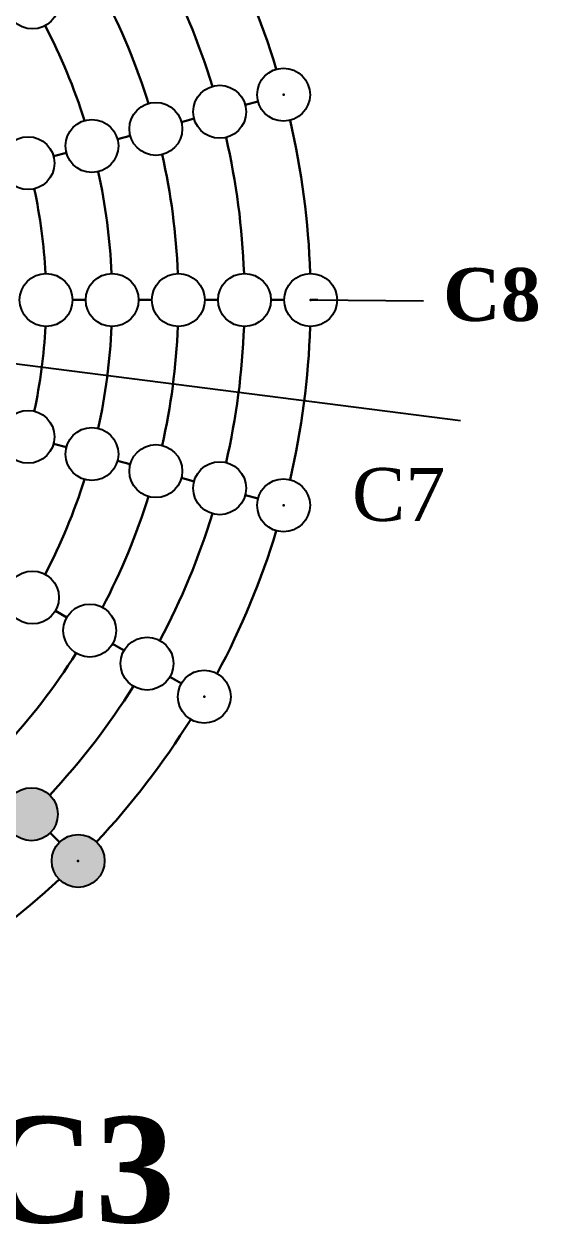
# Model space of a CAD drawing. Header units: inches. Extents: x 53 to 275, y 28 to 179.
# Drawn here: x 263.96 to 273.67, y 28.35 to 51.04 of the extents above; entities that cross this region are included whole.
import ezdxf

# ---------------------------------------------------------------- set-up
doc = ezdxf.new("R2010")
doc.units = ezdxf.units.IN
doc.header["$MEASUREMENT"] = 0

msp = doc.modelspace()

# ---------------------------------------------------------------- hatches: boundary and pattern name
h = msp.add_hatch(color=4)
h.set_gradient(color1=(242, 238, 13), color2=(243, 240, 32), one_color=1, tint=0.54)
h.paths.add_polyline_path([(259.295, 41.406, 1), (258.295, 41.406, 1)])
h.paths.add_polyline_path([(260.179, 40.522, 1), (259.179, 40.522, 1)])
h.paths.add_polyline_path([(261.063, 39.638, 1), (260.063, 39.638, 1)])
h.paths.add_polyline_path([(261.947, 38.754, 1), (260.947, 38.754, 1)])
h.paths.add_polyline_path([(262.831, 37.87, 1), (261.831, 37.87, 1)])
h.paths.add_polyline_path([(263.715, 36.986, 1), (262.715, 36.986, 1)])
h.paths.add_polyline_path([(264.599, 36.102, 1), (263.599, 36.102, 1)])
h.paths.add_polyline_path([(265.482, 35.219, 1), (264.482, 35.219, 1)])
h.paths.add_polyline_path([(260.289, 42.7, 1), (259.289, 42.7, 1)])
h.paths.add_polyline_path([(261.371, 42.075, 1), (260.371, 42.075, 1)])
h.paths.add_polyline_path([(262.454, 41.45, 1), (261.454, 41.45, 1)])
h.paths.add_polyline_path([(263.536, 40.825, 1), (262.536, 40.825, 1)])
h.paths.add_polyline_path([(258.001, 40.413, 1), (257.001, 40.413, 1)])
h.paths.add_polyline_path([(258.626, 39.33, 1), (257.626, 39.33, 1)])
h.paths.add_polyline_path([(259.251, 38.247, 1), (258.251, 38.247, 1)])
h.paths.add_polyline_path([(259.876, 37.165, 1), (258.876, 37.165, 1)])

# ---------------------------------------------------------------- linework, layer by layer
at = {"lineweight": 30}
for p, q in [((268.14, 49.513), (268.382, 49.578)), ((266.933, 49.19), (267.174, 49.255)), ((265.726, 48.866), (265.967, 48.931)), ((264.518, 48.543), (264.76, 48.607)), ((264.876, 45.825), (265.126, 45.825)), ((266.126, 45.825), (266.376, 45.825)), ((267.376, 45.825), (267.626, 45.825)), ((268.626, 45.825), (268.876, 45.825)), ((269.376, 45.825), (269.512, 45.825)), ((264.76, 43.043), (264.518, 43.108)), ((265.967, 42.719), (265.726, 42.784)), ((267.174, 42.396), (266.933, 42.461)), ((268.382, 42.072), (268.14, 42.137)), ((264.768, 39.825), (264.552, 39.95)), ((265.851, 39.2), (265.634, 39.325)), ((266.933, 38.575), (266.717, 38.7)), ((264.452, 35.749), (264.629, 35.572))]:
    msp.add_line(p, q, dxfattribs=at)
at = {"color": 1}
msp.add_line((254.376, 45.825), (272.207, 43.544), dxfattribs=at)
at = {"color": 4}
msp.add_line((269.376, 45.825), (271.506, 45.807), dxfattribs=at)
for centre in [(264.119, 51.45), (268.865, 49.707), (267.657, 49.384), (266.45, 49.06), (265.243, 48.737), (264.035, 48.413), (264.376, 45.825), (265.626, 45.825), (266.876, 45.825), (268.126, 45.825), (269.376, 45.825), (264.035, 43.237), (265.243, 42.913), (266.45, 42.59), (267.657, 42.266), (268.865, 41.943), (264.119, 40.2), (265.201, 39.575), (266.284, 38.95), (267.366, 38.325), (264.099, 36.102), (264.982, 35.219)]:
    msp.add_circle(centre, 0.5, dxfattribs=at)
at = {"lineweight": 30}
for radius, start, end in [(15, 16.9099, 28.0901), (13.75, 17.0836, 27.9164), (12.5, 17.292, 27.708), (11.25, 17.5467, 27.4533), (15, 1.9099, 13.0901), (13.75, 2.0836, 12.9164), (12.5, 2.292, 12.708), (11.25, 2.5467, 12.4533), (10, 2.8651, 12.1349), (10, 347.8651, 357.1349), (11.25, 347.5467, 357.4533), (12.5, 347.292, 357.708), (13.75, 347.0836, 357.9164), (15, 346.9099, 358.0901), (11.25, 332.5467, 342.4533), (12.5, 332.292, 342.708), (13.75, 332.0836, 342.9164), (15, 331.9099, 343.0901), (12.5, 317.292, 327.708), (13.75, 317.0836, 327.9164), (15, 316.9099, 328.0901), (15, 301.9099, 313.0901)]:
    msp.add_arc((254.376, 45.825), radius, start, end, dxfattribs=at)
for p in [(268.865, 49.707), (269.376, 45.825), (268.865, 41.943), (267.366, 38.325), (264.982, 35.219)]:
    msp.add_point(p, dxfattribs=at)

# ---------------------------------------------------------------- texts
at = {"color": 1, "attachment_point": 1}
for s, insert, char_height, width in [('{\\fTimes New Roman|b1|i0|c0|p18;C8}', (271.877, 46.429), 1, 4.35852), ('{\\fTimes New Roman|b0|i0|c0|p18;C7}', (270.158, 42.649), 1, 3.32889), ('{\\fTimes New Roman|b1|i0|c0|p18;CC3}', (260.94, 30.384), 2, 6.67539)]:
    msp.add_mtext(s, dxfattribs=dict(at, insert=insert, char_height=char_height, width=width))

doc.saveas('drawing.dxf')
